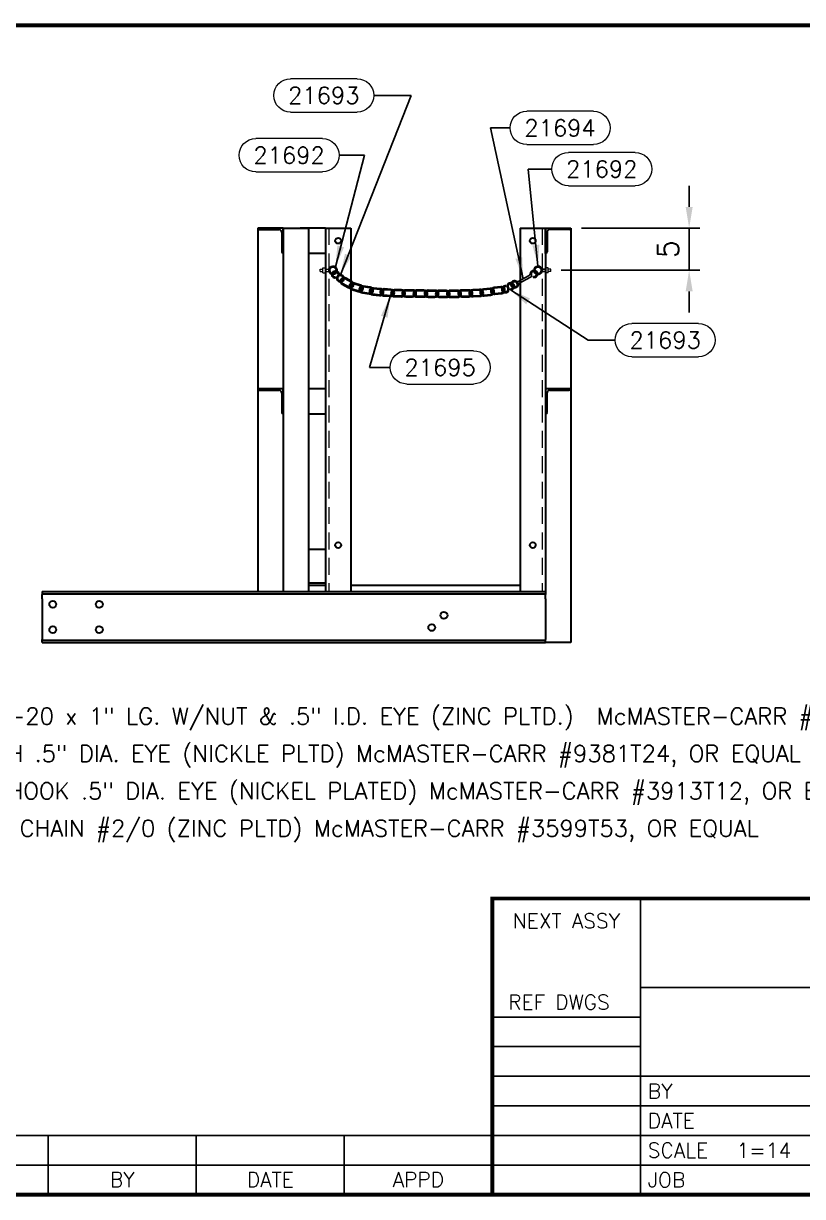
# Model space of a CAD drawing. Extents: x 47 to 269, y 297 to 436.
# Drawn here: x 127.7 to 219.8, y 297.3 to 436 of the extents above; entities that cross this region are included whole.
import ezdxf
from ezdxf.enums import TextEntityAlignment as Align

# ---------------------------------------------------------------- set-up
doc = ezdxf.new("R2010")
doc.units = 0
doc.header["$MEASUREMENT"] = 0
doc.linetypes.add('HIDDEN', pattern=[0.375, 0.25, -0.125])
doc.layers.get('0').update_dxf_attribs({"linetype": 'CONTINUOUS'})
doc.layers.get('Defpoints').update_dxf_attribs({"linetype": 'CONTINUOUS'})
doc.layers.add('4', color=4, linetype='CONTINUOUS')
doc.layers.add('BORDER', color=5, linetype='CONTINUOUS')
for name, color, linetype, lineweight in [('DIM', 1, 'CONTINUOUS', 15), ('HIDDEN', 3, 'HIDDEN', 9), ('OBJECT', 4, 'CONTINUOUS', 30), ('TEXT', 21, 'CONTINUOUS', 15), ('TXT1', 7, 'CONTINUOUS', 15)]:
    doc.layers.add(name, color=color, linetype=linetype, lineweight=lineweight)
doc.styles.get("Standard").update_dxf_attribs({"font": 'simplex.shx'})
doc.dimstyles.get("Standard").update_dxf_attribs({"dimtxt": 0.18, "dimasz": 0.18, "dimexe": 0.18, "dimexo": 0.0625, "dimgap": 0.09, "dimtad": 0, "dimtih": 1, "dimtoh": 1, "dimdec": 4, "dimzin": 0, "dimdsep": 46, "dimtxsty": 'Standard', "dimcen": 0.09, "dimadec": 0, "dimazin": 0, "dimtfac": 1, "dimtdec": 4, "dimtofl": 0, "dimtmove": 0, "dimatfit": 3, "dimfxl": 0, "dimtolj": 1, "dimtzin": 0, "dimarcsym": 0})

# ---------------------------------------------------------------- blocks, each defined once
blk = doc.blocks.new('DENNIS1')
at = {"layer": 'BORDER', "ltscale": 10}
for p, q in [((10.75344, 2.5008), (10.75344, 0)), ((10.75344, 1.75056), (15.63, 1.75056)), ((9.50304, 1.50048), (10.75344, 1.50048)), ((9.50304, 1.2504), (10.75344, 1.2504)), ((9.50304, 1.00032), (15.63, 1.00032)), ((9.50304, 0.75024), (15.63, 0.75024)), ((9.50304, 0.50016), (0, 0.50016)), ((5.75184, 0), (5.75184, 0.50016)), ((7.00224, 0), (7.00224, 0.50016)), ((8.25264, 0), (8.25264, 0.50016)), ((9.50304, 0.50016), (15.63, 0.50016)), ((9.50304, 0.25008), (2.00064, 0.25008)), ((9.50304, 0.25008), (12.37896, 0.25008)), ((2.56332, 0), (9.39393, 0))]:
    blk.add_line(p, q, dxfattribs=at)
at = {"layer": 'BORDER', "ltscale": 10, "const_width": 0.0313}
blk.add_lwpolyline([(0, 9.87816), (15.63, 9.87816), (15.63, 0), (0, 0)], close=True, dxfattribs=at)
at = {"layer": 'BORDER', "ltscale": 10, "const_width": 0.03126}
blk.add_lwpolyline([(15.63, 2.5008), (9.50304, 2.5008), (9.50304, 0)], dxfattribs=at)
blk = doc.blocks.new('TXT')
at = {"ltscale": 10}
for s, p in [('BY', (51.016, 1.018)), ('DATE', (61.02, 1.018)), ('APPD', (71.023, 1.018))]:
    blk.add_text(s, height=1.0003, dxfattribs=at).set_placement(p, align=Align.MIDDLE)
at = {"ltscale": 4}
for tag, height, p in [('STRUCT1', 1.251, (105.534, 12.004)), ('STRUCT2', 1.251, (105.534, 10.003)), ('REV1', 1, (18.506, 3.001)), ('DESCRIPTION', 1, (33.511, 3.001)), ('REVBY', 1, (51.016, 3.019)), ('R1DATE', 1, (61.02, 3.019)), ('CKAPPD', 1, (71.023, 3.018))]:
    blk.add_attdef(tag, text='', height=height, dxfattribs=at).set_placement(p, align=Align.MIDDLE)
at = {"layer": 'TXT1', "ltscale": 10}
for s, p in [('NEXT ASSY', (81.026, 18.006)), ('REF DWGS', (80.526, 12.516))]:
    blk.add_text(s, height=1.0003, dxfattribs=at).set_placement(p, align=Align.CENTER)
for s, p in [('BY', (86.528, 6.502)), ('DATE', (86.528, 4.501)), ('SCALE', (86.528, 2.501)), ('JOB', (86.528, 0.5))]:
    blk.add_text(s, height=1.0003, dxfattribs=at).set_placement(p)
at = {"layer": 'TXT1', "ltscale": 4}
for tag, height, p in [('REF1', 1, (81.026, 10.515)), ('REF2', 1, (81.026, 8.514)), ('REF3', 1, (81.026, 6.514)), ('REF4', 1, (81.026, 4.513)), ('REF5', 1, (81.026, 2.512)), ('DWG', 1.5, (109.535, 0.5)), ('CUSTOMER', 1, (81.026, 0.512)), ('REV', 1, (122.539, 0.5))]:
    blk.add_attdef(tag, text='', height=height, dxfattribs=at).set_placement(p, align=Align.CENTER)
for tag, p in [('BY', (92.53, 6.502)), ('CHKD', (104.533, 6.502)), ('DATE', (92.53, 4.501)), ('CHKDATE', (104.533, 4.501)), ('SCALE', (92.53, 2.501)), ('JOB', (92.53, 0.5))]:
    blk.add_attdef(tag, p, '', height=1, dxfattribs=at)
blk = doc.blocks.new('BOM')
for p, q in [((-0.083, 0.2465), (0.4174, 0.2465)), ((0.4174, -0.0037), (-0.083, -0.0037))]:
    blk.add_line(p, q)
for centre, start, end in [((-0.083, 0.1214), 90, 270), ((0.4174, 0.1214), 270, 90)]:
    blk.add_arc(centre, 0.1251, start, end)
blk.add_attdef('PCMK', text='', height=0.1251).set_placement((0.1672, 0.1214), align=Align.MIDDLE)
for tag, p in [('QTYMTL', (0.6488, 0.0588)), ('SIZE', (1.5662, 0.0588))]:
    blk.add_attdef(tag, p, '', height=0.1251)
blk = doc.blocks.new('BULB')
for p, q in [((0.1251, 0.1251), (0.6255, 0.1251)), ((0.6255, -0.1251), (0.1251, -0.1251))]:
    blk.add_line(p, q)
for centre, start, end in [((0.1251, 0), 90, 270), ((0.6255, 0), 270, 90)]:
    blk.add_arc(centre, 0.1251, start, end)
blk.add_attdef('PCMK', text='', height=0.1251).set_placement((0.3753, 0), align=Align.MIDDLE)
blk = doc.blocks.new('*D147')
at = {"layer": 'Defpoints', "color": 0, "ltscale": 24}
for p in [(192.45, 411.8), (206.44, 411.8), (190.07, 406.8)]:
    blk.add_point(p, dxfattribs=at)
at = {"layer": 'DIM', "lineweight": -2, "ltscale": 24}
for p, q in [((206.44, 414.3), (206.44, 416.8)), ((193.7, 411.8), (207.69, 411.8)), ((206.44, 406.8), (206.44, 411.8)), ((191.32, 406.8), (207.69, 406.8)), ((206.44, 404.3), (206.44, 401.8))]:
    blk.add_line(p, q, dxfattribs=at)
at = {"layer": 'DIM', "ltscale": 24}
for points in [[(206.03, 414.3), (206.86, 414.3), (206.44, 411.8)], [(206.03, 404.3), (206.86, 404.3), (206.44, 406.8)]]:
    blk.add_solid(points, dxfattribs=at)
at = {"layer": 'DIM', "ltscale": 24, "insert": (203.94, 409.3), "char_height": 2.5, "attachment_point": 5, "rotation": 90}
blk.add_mtext('\\A1;5', dxfattribs=at)

msp = doc.modelspace()

# ---------------------------------------------------------------- linework, layer by layer
at = {"layer": '4', "ltscale": 6}
for p, q in [((189.44724, 406.92276), (189.05637, 406.92276)), ((189.44724, 406.67276), (189.05637, 406.67276)), ((164.61464, 405.98664), (164.61438, 405.86164)), ((165.20883, 406.15229), (165.20909, 406.27729)), ((165.41381, 405.12341), (166.12725, 404.74124)), ((165.47283, 405.2336), (166.18627, 404.85142)), ((165.76796, 405.78453), (166.4814, 405.40235)), ((165.82698, 405.89472), (166.54043, 405.51254)), ((166.78045, 405.19819), (167.55079, 404.94993)), ((166.81879, 405.31716), (167.58913, 405.0689)), ((185.98013, 405.40604), (186.11851, 405.19718)), ((186.09794, 405.47344), (186.2318, 405.262)), ((187.52581, 406.18618), (186.1255, 405.4299)), ((187.6747, 405.98246), (186.24317, 405.20932)), ((188.01838, 406.06474), (187.98836, 405.9434)), ((166.55039, 404.48435), (167.32073, 404.23608)), ((166.58874, 404.60332), (167.35908, 404.35506)), ((167.79727, 404.0884), (168.59938, 403.98037)), ((167.81395, 404.21228), (168.61607, 404.10425)), ((167.89737, 404.83169), (168.69949, 404.72366)), ((167.91406, 404.95557), (168.71617, 404.84754)), ((169.03068, 403.87346), (169.83576, 403.79036)), ((169.04352, 403.9978), (169.8486, 403.9147)), ((169.10769, 404.61949), (169.91277, 404.5364)), ((169.12052, 404.74383), (169.9256, 404.66074)), ((170.31275, 403.75851), (171.12003, 403.7006)), ((170.32169, 403.88319), (171.12898, 403.82528)), ((170.36641, 404.50659), (171.17369, 404.44868)), ((170.37536, 404.63127), (171.18264, 404.57336)), ((171.61574, 403.76965), (172.42509, 403.76536)), ((171.61905, 404.39464), (172.4284, 404.39035)), ((171.61971, 404.51964), (172.42906, 404.51535)), ((172.93744, 403.7531), (173.74678, 403.74882)), ((172.94075, 404.37809), (173.75009, 404.37381)), ((172.94141, 404.50309), (173.75076, 404.49881)), ((174.25914, 403.73656), (175.06848, 403.73227)), ((174.26245, 404.36155), (175.07179, 404.35726)), ((174.26311, 404.48655), (175.07245, 404.48226)), ((175.58083, 403.72001), (176.39018, 403.71572)), ((175.58414, 404.345), (176.39349, 404.34071)), ((175.58481, 404.47), (176.39415, 404.46571)), ((176.90584, 404.32845), (177.71519, 404.32417)), ((176.9065, 404.45345), (177.71585, 404.44917)), ((178.22754, 404.32845), (179.03689, 404.32417)), ((178.2282, 404.45345), (179.03755, 404.44917)), ((179.56244, 403.7531), (180.37178, 403.74882)), ((179.56575, 404.37809), (180.37509, 404.37381)), ((179.56641, 404.50309), (180.37575, 404.49881)), ((180.84399, 404.52287), (181.65233, 404.5634)), ((180.85025, 404.39803), (181.65859, 404.43855)), ((180.88154, 403.77382), (181.68988, 403.81434)), ((182.10629, 404.60673), (182.91132, 404.69035)), ((182.11921, 404.4824), (182.92423, 404.56602)), ((182.18379, 403.86074), (182.98881, 403.94437)), ((182.1967, 403.73641), (183.00173, 403.82004)), ((183.37762, 404.80657), (184.18264, 404.89019)), ((183.39053, 404.68224), (184.19556, 404.76586)), ((183.45511, 404.06058), (184.26013, 404.14421)), ((183.46802, 403.93625), (184.27305, 404.01988)), ((184.75765, 404.86471), (184.77731, 404.98815)), ((185.31785, 404.60648), (185.29819, 404.48304)), ((171.61508, 403.64465), (172.42442, 403.64036)), ((172.93678, 403.6281), (173.74612, 403.62382)), ((174.25847, 403.61156), (175.06782, 403.60727)), ((175.58017, 403.59501), (176.38952, 403.59073)), ((176.90187, 403.57847), (177.71122, 403.57418)), ((176.90253, 403.70346), (177.71188, 403.69918)), ((178.22357, 403.57847), (179.03291, 403.57418)), ((178.22423, 403.70346), (179.03358, 403.69918)), ((179.56178, 403.6281), (180.37112, 403.62382)), ((180.8878, 403.64897), (181.69614, 403.68949))]:
    msp.add_line(p, q, dxfattribs=at)
for centre, radius, start, end in [((164.32225, 406.79776), 0.5, 347.6249282, 333.1157184), ((164.32225, 406.79776), 0.375, 349.5927776, 329.9598455), ((164.61529, 406.29914), 0.4375, 322.2325531, 160.8612473), ((164.61529, 406.29914), 0.3125, 322.2325531, 156.6862414), ((188.09346, 406.36809), 0.4375, 7.5381749, 176.8262215), ((188.09346, 406.36809), 0.3125, 19.1913585, 197.1273969), ((188.57224, 406.79776), 0.5, 193.5634131, 179.1620934), ((188.57224, 406.79776), 0.375, 203.1350346, 180.7138655), ((164.61529, 406.29914), 0.4375, 177.4043181, 269.8797363), ((164.61529, 406.29914), 0.3125, 180.1821937, 269.8797363), ((165.20817, 405.83979), 0.4375, 142.2325531, 357.4827475), ((165.20817, 405.83979), 0.3125, 142.2325531, 353.5245048), ((165.6204, 405.50907), 0.4375, 61.8227635, 177.4827475), ((165.6204, 405.50907), 0.4375, 194.1035347, 241.8227635), ((165.20817, 405.83979), 0.3125, 17.0818569, 89.8797363), ((165.20817, 405.83979), 0.4375, 14.1035347, 89.8797363), ((165.6204, 405.50907), 0.3125, 61.8227635, 173.5245048), ((165.6204, 405.50907), 0.3125, 197.0818569, 241.8227635), ((166.33384, 405.12689), 0.4375, 241.8227635, 9.9939541), ((166.33384, 405.12689), 0.3125, 241.8227635, 15.2979211), ((166.68459, 404.90076), 0.4375, 72.1370286, 189.9939541), ((166.68459, 404.90076), 0.3125, 72.1370286, 195.2979211), ((166.33384, 405.12689), 0.3125, 39.2330167, 61.8227635), ((166.33384, 405.12689), 0.4375, 28.7036404, 61.8227635), ((185.367, 404.91509), 0.4375, 348.9587058, 208.597943), ((185.367, 404.91509), 0.3125, 350.2148276, 208.597943), ((185.81066, 405.14348), 0.4375, 168.9587058, 15.718944), ((185.81066, 405.14348), 0.4375, 48.9561933, 152.0079873), ((185.81066, 405.14348), 0.3125, 170.2148276, 9.8960977), ((185.81066, 405.14348), 0.3125, 57.1598476, 147.0917747), ((187.40701, 406.40615), 0.25, 298.372558, 356.8262215), ((187.5559, 406.20243), 0.25, 298.372558, 17.1273969), ((188.09346, 406.36809), 0.4375, 256.0997496, 351.0391204), ((188.09346, 406.36809), 0.3125, 256.0997496, 352.4785284), ((166.68459, 404.90076), 0.4375, 208.7036404, 252.1370286), ((166.68459, 404.90076), 0.3125, 219.2330167, 252.1370286), ((167.45493, 404.65249), 0.4375, 252.1370286, 24.5791253), ((167.45493, 404.65249), 0.3125, 252.1370286, 29.5598142), ((167.85566, 404.52198), 0.4375, 82.3294368, 204.5791253), ((167.85566, 404.52198), 0.4375, 223.1673026, 262.3294368), ((167.85566, 404.52198), 0.3125, 82.3294368, 209.5598142), ((167.45493, 404.65249), 0.3125, 53.3947237, 72.1370286), ((167.45493, 404.65249), 0.4375, 43.1673026, 72.1370286), ((167.85566, 404.52198), 0.3125, 233.3947237, 262.3294368), ((168.65778, 404.41395), 0.4375, 262.3294368, 28.0287123), ((168.65778, 404.41395), 0.3125, 262.3294368, 32.2693624), ((169.0756, 404.30865), 0.4375, 84.1070188, 208.0287123), ((168.65778, 404.41395), 0.3125, 55.8973339, 82.3294368), ((168.65778, 404.41395), 0.4375, 46.3524769, 82.3294368), ((169.0756, 404.30865), 0.3125, 84.1070188, 212.2693624), ((169.0756, 404.30865), 0.4375, 226.3524769, 264.1070188), ((169.0756, 404.30865), 0.3125, 235.8973339, 264.1070188), ((169.88068, 404.22555), 0.4375, 264.1070188, 36.6230802), ((169.88068, 404.22555), 0.3125, 264.1070188, 38.2260823), ((170.34405, 404.19489), 0.4375, 85.8969935, 216.6230802), ((169.88068, 404.22555), 0.3125, 61.3799671, 84.1070188), ((169.88068, 404.22555), 0.4375, 54.1604264, 84.1070188), ((170.34405, 404.19489), 0.3125, 85.8969935, 218.2260823), ((170.34405, 404.19489), 0.4375, 234.1604264, 265.8969935), ((170.34405, 404.19489), 0.3125, 241.3799671, 265.8969935), ((171.15133, 404.13698), 0.4375, 265.8969935, 33.4151246), ((171.15133, 404.13698), 0.3125, 265.8969935, 34.6259616), ((171.15133, 404.13698), 0.3125, 57.7455389, 85.8969935), ((171.6174, 404.08214), 0.4375, 89.6966058, 213.4151246), ((171.15133, 404.13698), 0.4375, 50.8561107, 85.8969935), ((171.6174, 404.08214), 0.3125, 89.6966058, 214.6259616), ((171.6174, 404.08214), 0.4375, 230.8561107, 269.6966058), ((171.6174, 404.08214), 0.3125, 237.7455389, 269.6966058), ((172.42674, 404.07786), 0.4375, 269.6966058, 35.9954033), ((172.42674, 404.07786), 0.3125, 269.6966058, 33.5445881), ((172.42674, 404.07786), 0.3125, 56.8050064, 89.6966058), ((172.42674, 404.07786), 0.4375, 52.7758191, 89.6966058), ((172.93909, 404.0656), 0.4375, 89.6966058, 215.9954033), ((172.93909, 404.0656), 0.3125, 89.6966058, 213.5445881), ((172.93909, 404.0656), 0.4375, 232.7758191, 269.6966058), ((172.93909, 404.0656), 0.3125, 236.8050064, 269.6966058), ((173.74844, 404.06131), 0.4375, 269.6966058, 41.52681), ((173.74844, 404.06131), 0.3125, 269.6966058, 40.7774173), ((173.74844, 404.06131), 0.3125, 63.8688353, 89.6966058), ((173.74844, 404.06131), 0.4375, 58.5624781, 89.6966058), ((174.26079, 404.04905), 0.4375, 89.6966058, 215.9954033), ((174.26079, 404.04905), 0.3125, 89.6966058, 213.5445881), ((174.26079, 404.04905), 0.3125, 236.8050064, 269.6966058), ((175.07014, 404.04477), 0.4375, 269.6966058, 35.9954033), ((175.07014, 404.04477), 0.3125, 269.6966058, 33.5445881), ((175.07014, 404.04477), 0.3125, 56.8050064, 89.6966058), ((175.07014, 404.04477), 0.4375, 52.7758191, 89.6966058), ((175.58249, 404.03251), 0.4375, 89.6966058, 215.9954033), ((175.58249, 404.03251), 0.3125, 89.6966058, 213.5445881), ((175.58249, 404.03251), 0.3125, 236.8050064, 269.6966058), ((176.39183, 404.02822), 0.4375, 269.6966058, 35.9954033), ((176.39183, 404.02822), 0.3125, 269.6966058, 33.5445881), ((176.39183, 404.02822), 0.3125, 56.8050064, 89.6966058), ((176.39183, 404.02822), 0.4375, 52.7758191, 89.6966058), ((176.90419, 404.01596), 0.4375, 89.6966058, 215.9954033), ((176.90419, 404.01596), 0.3125, 89.6966058, 213.5445881), ((176.90419, 404.01596), 0.3125, 236.8050064, 269.6966058), ((177.71353, 404.01167), 0.4375, 269.6966058, 37.8544004), ((177.71353, 404.01167), 0.3125, 269.6966058, 35.4152704), ((177.71353, 404.01167), 0.3125, 58.6739214, 89.6966058), ((177.71353, 404.01167), 0.4375, 54.6362863, 89.6966058), ((178.22588, 404.01596), 0.4375, 89.6966058, 217.8544004), ((178.22588, 404.01596), 0.3125, 89.6966058, 215.4152704), ((178.22588, 404.01596), 0.3125, 238.6739214, 269.6966058), ((179.03523, 404.01167), 0.4375, 269.6966058, 41.52681), ((179.03523, 404.01167), 0.3125, 269.6966058, 40.7774173), ((179.03523, 404.01167), 0.3125, 63.8688353, 89.6966058), ((179.03523, 404.01167), 0.4375, 58.5624781, 89.6966058), ((179.56409, 404.0656), 0.4375, 89.6966058, 221.8144413), ((179.56409, 404.0656), 0.3125, 89.6966058, 217.5486204), ((179.56409, 404.0656), 0.3125, 241.1831119, 269.6966058), ((180.37344, 404.06131), 0.4375, 269.6966058, 41.52681), ((180.37344, 404.06131), 0.3125, 269.6966058, 40.7774173), ((180.37344, 404.06131), 0.3125, 63.8688353, 89.6966058), ((180.37344, 404.06131), 0.4375, 58.5624781, 89.6966058), ((180.86589, 404.08592), 0.4375, 92.8697984, 221.52681), ((180.86589, 404.08592), 0.3125, 92.8697984, 220.7774173), ((180.86589, 404.08592), 0.4375, 238.5624781, 272.8697984), ((180.86589, 404.08592), 0.3125, 243.8688353, 272.8697984), ((181.67423, 404.12645), 0.4375, 62.1796376, 92.8697984), ((181.67423, 404.12645), 0.3125, 68.3920159, 92.8697984), ((181.67423, 404.12645), 0.3125, 272.8697984, 45.3133646), ((181.67423, 404.12645), 0.4375, 272.8697984, 44.9236805), ((182.1515, 404.17157), 0.4375, 95.9305825, 224.9236805), ((182.1515, 404.17157), 0.3125, 95.9305825, 225.3133646), ((182.1515, 404.17157), 0.4375, 242.1796376, 275.9305825), ((182.1515, 404.17157), 0.3125, 248.3920159, 275.9305825), ((182.95652, 404.2552), 0.4375, 70.6817441, 95.9305825), ((182.95652, 404.2552), 0.3125, 76.8163835, 95.9305825), ((183.42282, 404.37141), 0.4375, 95.9305825, 233.4459287), ((182.95652, 404.2552), 0.3125, 275.9305825, 53.739774), ((182.95652, 404.2552), 0.4375, 275.9305825, 53.4459287), ((183.42282, 404.37141), 0.3125, 95.9305825, 233.739774), ((183.42282, 404.37141), 0.4375, 250.6817441, 275.9305825), ((183.42282, 404.37141), 0.3125, 256.8163835, 275.9305825), ((184.22785, 404.45504), 0.4375, 333.085871, 95.9305825), ((184.22785, 404.45504), 0.3125, 333.6741668, 95.9305825), ((184.22785, 404.45504), 0.3125, 275.9305825, 310.5894625), ((184.7085, 404.5561), 0.4375, 153.085871, 28.597943), ((184.22785, 404.45504), 0.4375, 275.9305825, 316.0215434), ((184.7085, 404.5561), 0.4375, 80.9507598, 136.0215434), ((184.7085, 404.5561), 0.3125, 153.6741668, 28.597943), ((184.7085, 404.5561), 0.3125, 80.9507598, 130.5894625), ((185.367, 404.91509), 0.4375, 260.9507598, 332.0079873), ((185.367, 404.91509), 0.3125, 260.9507598, 327.0917747), ((174.26079, 404.04905), 0.4375, 232.7758191, 269.6966058), ((175.58249, 404.03251), 0.4375, 232.7758191, 269.6966058), ((176.90419, 404.01596), 0.4375, 232.7758191, 269.6966058), ((178.22588, 404.01596), 0.4375, 234.6362863, 269.6966058), ((179.56409, 404.0656), 0.4375, 238.4095537, 269.6966058)]:
    msp.add_arc(centre, radius, start, end, dxfattribs=at)
at = {"layer": 'HIDDEN', "ltscale": 8}
for p, q in [((163.82225, 411.79776), (163.82225, 368.79776)), ((189.07224, 411.79776), (189.07224, 368.79776))]:
    msp.add_line(p, q, dxfattribs=at)
at = {"layer": 'HIDDEN', "ltscale": 6}
for p, q in [((162.82225, 406.67276), (162.82225, 406.92276)), ((162.82225, 406.92276), (163.11611, 406.92276)), ((162.82225, 406.67276), (163.11611, 406.67276)), ((163.11611, 407.10475), (163.44725, 407.10475)), ((163.11611, 406.49078), (163.11611, 407.10475)), ((163.11611, 406.49078), (163.44725, 406.49078)), ((163.44725, 406.92276), (163.83812, 406.92276)), ((163.44725, 406.67276), (163.83812, 406.67276)), ((189.77838, 407.10475), (189.44724, 407.10475)), ((189.77838, 406.49078), (189.44724, 406.49078)), ((189.77838, 406.49078), (189.77838, 407.10475)), ((190.07224, 406.92276), (189.77838, 406.92276)), ((190.07224, 406.67276), (189.77838, 406.67276)), ((190.07224, 406.67276), (190.07224, 406.92276))]:
    msp.add_line(p, q, dxfattribs=at)
at = {"layer": 'OBJECT'}
for p, q in [((158.44724, 411.79776), (155.44724, 411.79776)), ((155.44724, 411.79776), (155.44724, 411.79756)), ((155.44724, 411.79756), (155.44724, 392.79776)), ((155.63455, 411.61026), (157.94724, 411.61026)), ((158.25975, 411.29776), (158.25975, 408.98506)), ((158.44724, 411.79776), (161.44724, 411.79776)), ((158.44724, 411.79776), (158.44724, 368.79776)), ((158.44724, 408.79776), (158.44724, 411.79776)), ((163.44724, 411.79776), (160.44724, 411.79776)), ((163.44725, 411.79776), (160.44725, 411.79776)), ((161.44724, 411.79776), (161.44724, 368.79776)), ((163.44725, 411.79776), (163.44725, 408.79776)), ((163.44725, 411.79776), (166.44724, 411.79776)), ((163.44725, 411.79776), (163.44725, 368.79776)), ((166.44724, 411.79776), (166.44724, 368.79776)), ((186.44724, 411.79776), (189.44724, 411.79776)), ((186.44724, 411.79776), (186.44724, 368.79776)), ((189.44724, 411.79776), (192.44724, 411.79776)), ((189.44724, 408.79776), (189.44724, 411.79776)), ((189.44724, 411.79776), (189.44724, 368.79776)), ((189.63474, 411.29776), (189.63474, 408.98506)), ((192.25994, 411.61026), (189.94724, 411.61026)), ((192.44724, 411.79776), (192.44724, 411.79756)), ((192.44724, 411.79756), (192.44724, 392.79776)), ((158.44704, 408.79776), (158.44724, 408.79776)), ((163.44725, 408.79776), (161.44724, 408.79776)), ((189.44744, 408.79776), (189.44724, 408.79776)), ((158.44724, 392.79776), (155.44724, 392.79776)), ((155.44724, 392.79776), (155.44724, 392.79756)), ((155.44724, 392.79756), (155.44724, 368.79776)), ((158.44724, 389.79776), (158.44724, 392.79776)), ((163.44725, 392.79776), (161.44724, 392.79776)), ((163.44724, 392.79776), (161.44724, 392.79776)), ((163.44725, 392.79776), (163.44725, 389.79776)), ((189.44724, 392.79776), (189.44724, 389.79776)), ((192.44724, 392.79776), (189.44724, 392.79776)), ((192.44724, 392.79756), (192.44724, 392.79776)), ((192.44724, 392.79756), (192.44724, 362.79776)), ((155.63455, 392.61026), (157.94724, 392.61026)), ((158.25975, 392.29776), (158.25975, 389.98506)), ((189.63474, 389.98506), (189.63474, 392.29776)), ((189.94724, 392.61026), (192.25994, 392.61026)), ((158.44704, 389.79776), (158.44724, 389.79776)), ((163.44725, 389.79776), (161.44724, 389.79776)), ((189.44724, 389.79776), (189.44744, 389.79776)), ((163.44725, 373.79776), (161.44724, 373.79776)), ((163.44724, 373.79776), (161.44724, 373.79776)), ((163.44725, 373.79776), (163.44725, 369.79776)), ((163.44725, 369.79776), (161.44724, 369.79776)), ((161.44724, 369.54776), (163.44725, 369.54776)), ((166.44724, 369.54776), (186.44724, 369.54776)), ((129.94725, 368.79776), (189.44724, 368.79776)), ((129.94725, 368.79776), (129.94725, 368.5769)), ((129.94725, 368.5769), (129.94725, 368.45853)), ((129.94725, 368.54776), (189.44724, 368.54776)), ((129.94725, 368.23034), (129.94725, 368.45853)), ((129.94725, 367.93442), (129.94725, 368.23034)), ((129.94725, 367.93442), (129.94725, 363.66111)), ((158.44724, 368.79776), (161.44724, 368.79776)), ((163.44725, 368.79776), (166.44724, 368.79776)), ((186.44724, 368.79776), (189.44724, 368.79776)), ((189.44724, 368.79776), (189.44724, 368.5769)), ((189.44724, 368.5769), (189.44724, 368.45853)), ((189.44724, 368.23034), (189.44724, 368.45853)), ((189.44724, 367.93442), (189.44724, 368.23034)), ((189.44724, 367.93442), (189.44724, 363.66111)), ((129.94725, 363.66111), (129.94725, 363.36519)), ((189.44724, 363.66111), (189.44724, 363.36519)), ((129.94725, 363.36519), (129.94725, 363.137)), ((129.94725, 363.01863), (129.94725, 363.137)), ((129.94725, 363.04776), (189.44724, 363.04776)), ((129.94725, 362.79776), (129.94725, 363.01863)), ((129.94725, 362.79776), (189.44724, 362.79776)), ((189.44724, 363.36519), (189.44724, 363.137)), ((189.44724, 363.01863), (189.44724, 363.137)), ((189.44724, 362.79776), (189.44724, 363.01863)), ((192.44724, 362.79776), (189.44724, 362.79776))]:
    msp.add_line(p, q, dxfattribs=at)
for centre, radius in [((164.94724, 410.29776), 0.34375), ((187.94724, 410.29776), 0.34375), ((164.94724, 374.29776), 0.34375), ((187.94724, 374.29776), 0.34375), ((131.19724, 367.29776), 0.40625), ((136.69724, 367.29776), 0.40625), ((177.44724, 365.98526), 0.40625), ((176.00974, 364.54776), 0.40625), ((131.19724, 364.29776), 0.40625), ((136.69724, 364.29776), 0.40625)]:
    msp.add_circle(centre, radius, dxfattribs=at)
for centre, radius, start, end in [((155.63454, 411.79756), 0.1873, 180, 270), ((157.94724, 411.29776), 0.3125, 0, 90), ((189.94724, 411.29776), 0.3125, 90, 180), ((192.25994, 411.79756), 0.1873, 270, 0), ((158.44704, 408.98506), 0.1873, 180, 270), ((189.44744, 408.98506), 0.1873, 270, 0), ((155.63454, 392.79756), 0.1873, 180, 270), ((192.25994, 392.79756), 0.1873, 270, 0), ((157.94724, 392.29776), 0.3125, 0, 90), ((189.94724, 392.29776), 0.3125, 90, 180), ((158.44704, 389.98506), 0.1873, 180, 270), ((189.44744, 389.98506), 0.1873, 270, 0)]:
    msp.add_arc(centre, radius, start, end, dxfattribs=at)

# ---------------------------------------------------------------- block references
at = {"ltscale": 4, "xscale": 14, "yscale": 14, "zscale": 14}
msp.add_blockref('DENNIS1', (50.12749, 297.47713), dxfattribs=at)
at = {"ltscale": 4}
ref = msp.add_blockref('TXT', (50.12749, 297.47713), dxfattribs=dict(at, xscale=1.749999993000003, yscale=1.749999993000017, zscale=1.749999993))
ref.add_attrib('SCALE', '1=14', (212.05429, 301.85353), dxfattribs={"layer": 'TXT1', "ltscale": 4, "height": 1.75056})
at = {"layer": 'TEXT', "ltscale": 24}
ref = msp.add_blockref('BULB', (169.14861, 427.48806), dxfattribs=dict(at, xscale=-15.75, yscale=15.75, zscale=15.75))
ref.add_attrib('PCMK', '21693', dxfattribs={"layer": '0', "height": 1.970325}).set_placement((163.23764, 427.48806), align=Align.MIDDLE)
ref = msp.add_blockref('BULB', (197.08722, 423.63203), dxfattribs=dict(at, xscale=-15.75, yscale=15.75, zscale=15.75))
ref.add_attrib('PCMK', '21694', dxfattribs={"layer": '0', "height": 1.970325}).set_placement((191.17624, 423.63203), align=Align.MIDDLE)
ref = msp.add_blockref('BULB', (165.04761, 420.4059), dxfattribs=dict(at, xscale=-15.75, yscale=15.75, zscale=15.75))
ref.add_attrib('PCMK', '21692', dxfattribs={"layer": '0', "height": 1.970325}).set_placement((159.13663, 420.4059), align=Align.MIDDLE)
ref = msp.add_blockref('BULB', (202.01919, 418.77528), dxfattribs=dict(at, xscale=-15.75, yscale=15.75, zscale=15.75))
ref.add_attrib('PCMK', '21692', dxfattribs={"layer": '0', "height": 1.970325}).set_placement((196.10822, 418.77528), align=Align.MIDDLE)
ref = msp.add_blockref('BULB', (209.51893, 398.54678), dxfattribs=dict(at, xscale=-15.75, yscale=15.75, zscale=15.75))
ref.add_attrib('PCMK', '21693', dxfattribs={"layer": '0', "height": 1.970325}).set_placement((203.60795, 398.54678), align=Align.MIDDLE)
ref = msp.add_blockref('BULB', (182.90531, 395.32164), dxfattribs=dict(at, xscale=-15.75, yscale=15.75, zscale=15.75))
ref.add_attrib('PCMK', '21695', dxfattribs={"layer": '0', "height": 1.970325}).set_placement((176.99433, 395.32164), align=Align.MIDDLE)
ref = msp.add_blockref('BOM', (82.67657, 352.15803), dxfattribs=dict(at, xscale=15.74999999999952, yscale=15.74999999999955, zscale=15.74999999999952))
ref.add_attrib('SIZE', 'EYEBOLTS .25-20 x 1" LG. W/NUT & .5" I.D. EYE (ZINC PLTD.)  McMASTER-CARR #9489T17, OR EQUAL', (107.34445, 353.0843), dxfattribs={"layer": '0', "height": 1.970325})
at = {"layer": 'TEXT', "ltscale": 24, "xscale": 15.74999999999952, "yscale": 15.74999999999955, "zscale": 15.74999999999952}
for p, values in [((82.67657, 347.73598), {'PCMK': '21693', 'QTYMTL': '2 PCS.', 'SIZE': '"S" HOOK WITH .5" DIA. EYE (NICKLE PLTD) McMASTER-CARR #9381T24, OR EQUAL'}), ((82.67657, 338.89187), {'PCMK': '21695', 'QTYMTL': '2 L.F.', 'SIZE': 'DOUBLE LOOP CHAIN #2/0 (ZINC PLTD) McMASTER-CARR #3599T53, OR EQUAL'})]:
    msp.add_blockref('BOM', p, dxfattribs=at).add_auto_attribs(values)
at = {"layer": 'TEXT', "ltscale": 24}
ref = msp.add_blockref('BOM', (82.67657, 343.31393), dxfattribs=dict(at, xscale=15.74999999999952, yscale=15.74999999999955, zscale=15.74999999999952))
ref.add_attrib('SIZE', 'SWIVEL SNAP HOOK .5" DIA. EYE (NICKEL PLATED) McMASTER-CARR #3913T12, OR EQUAL', (107.34445, 344.24019), dxfattribs={"layer": '0', "height": 1.970325})

# ---------------------------------------------------------------- dimensions: what is measured, and where the dimension line sits
at = {"layer": 'DIM', "ltscale": 24}
dim = msp.add_linear_dim(base=(206.44181, 411.79776), p1=(190.07224, 406.79776), p2=(192.44724, 411.79776), angle=90, dimstyle='Standard', override={"dimscale": 20, "dimtxt": 0.125, "dimasz": 0.125, "dimexe": 0.0625, "dimgap": 0.0625, "dimtad": 1, "dimtih": 0, "dimtoh": 0, "dimzin": 12, "dimclrd": 256, "dimclre": 256, "dimclrt": 256, "dimtofl": 1}, dxfattribs=at)
dim.commit()
dim.dimension.update_dxf_attribs({"geometry": '*D147', "text_midpoint": (203.94181, 409.29776)})

# ---------------------------------------------------------------- leaders
at = {"layer": 'TEXT', "ltscale": 24}
for points, override in [([(165.20909, 406.27729), (173.55498, 427.48806), (169.14861, 427.48806)], {"dimscale": 20, "dimtxt": 0.125, "dimasz": 0.125, "dimexe": 0.0625, "dimgap": 0.0625, "dimtih": 0, "dimtoh": 0, "dimzin": 12, "dimclrd": 256, "dimclre": 256, "dimclrt": 256, "dimtofl": 1}), ([(186.82566, 405.80804), (182.94951, 423.63203), (185.26527, 423.63203)], {"dimscale": 20, "dimtxt": 0.125, "dimasz": 0.125, "dimexe": 0.0625, "dimgap": 0.0625, "dimtad": 0, "dimtih": 0, "dimtoh": 0, "dimzin": 12, "dimclrd": 256, "dimclre": 256, "dimclrt": 256, "dimtofl": 1}), ([(164.60928, 407.20717), (168.06457, 420.4059), (165.04761, 420.4059)], {"dimscale": 20, "dimtxt": 0.125, "dimasz": 0.125, "dimexe": 0.0625, "dimgap": 0.0625, "dimtad": 0, "dimtih": 0, "dimtoh": 0, "dimzin": 12, "dimclrd": 256, "dimclre": 256, "dimclrt": 256, "dimtofl": 1}), ([(188.56763, 407.29774), (187.41937, 418.77528), (190.19724, 418.77528)], {"dimscale": 20, "dimtxt": 0.125, "dimasz": 0.125, "dimexe": 0.0625, "dimgap": 0.0625, "dimtad": 0, "dimtih": 0, "dimtoh": 0, "dimzin": 12, "dimclrd": 256, "dimclre": 256, "dimclrt": 256, "dimtofl": 1}), ([(185.29819, 404.48304), (194.51686, 398.54678), (197.69698, 398.54678)], {"dimscale": 20, "dimtxt": 0.125, "dimasz": 0.125, "dimexe": 0.0625, "dimgap": 0.0625, "dimtih": 0, "dimtoh": 0, "dimzin": 12, "dimclrd": 256, "dimclre": 256, "dimclrt": 256, "dimtofl": 1}), ([(171.09294, 403.7034), (168.63538, 395.32164), (171.08336, 395.32164)], {"dimscale": 20, "dimtxt": 0.125, "dimasz": 0.125, "dimexe": 0.0625, "dimgap": 0.0625, "dimtih": 0, "dimtoh": 0, "dimzin": 12, "dimclrd": 256, "dimclre": 256, "dimclrt": 256, "dimtofl": 1})]:
    msp.add_leader(points, dimstyle='Standard', override=override, dxfattribs=at)

doc.saveas('drawing.dxf')
